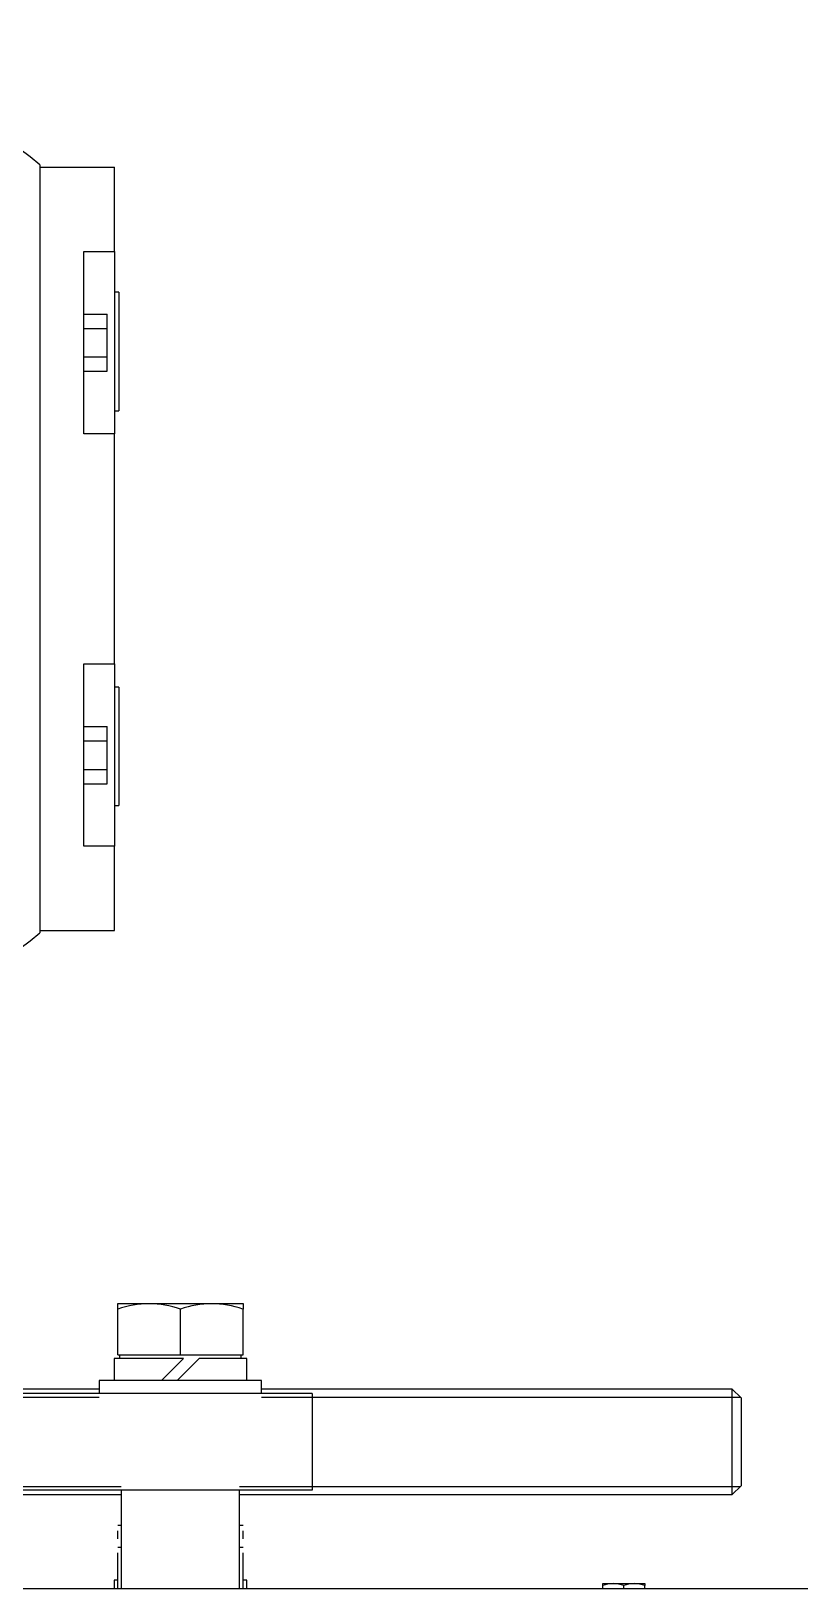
# Model space of a CAD drawing. Extents: x -681219 to -550379, y -242630 to -158199.
# Drawn here: x -583631.8 to -583456.7, y -222314.7 to -221959.7 of the extents above; entities that cross this region are included whole.
import ezdxf

# ---------------------------------------------------------------- set-up
doc = ezdxf.new("R2010")
doc.units = 0
doc.header["$LTSCALE"] = 1000
doc.linetypes.add('C2', pattern=[17, 14, -1, 1, -1])
for name, color, linetype in [('12020400244', 7, 'CONTINUOUS'), ('AAD0601501', 7, 'CONTINUOUS'), ('AAD2005001', 7, 'CONTINUOUS'), ('AAD2005501', 7, 'CONTINUOUS'), ('AAD2010001', 7, 'CONTINUOUS'), ('GAB02001', 7, 'CONTINUOUS'), ('GAE02001', 7, 'CONTINUOUS'), ('GZDH011001121', 7, 'CONTINUOUS'), ('GZDH011001531', 7, 'CONTINUOUS'), ('GZDH011001581', 7, 'CONTINUOUS'), ('GZDH011035041', 7, 'CONTINUOUS'), ('中心线', 4, 'C2')]:
    doc.layers.add(name, color=color, linetype=linetype)

# ---------------------------------------------------------------- blocks, each defined once
blk = doc.blocks.new('fushitu')
at = {"layer": '12020400244', "color": 7, "linetype": 'Continuous'}
for p, q in [((-4667, 1626.5), (-4667, 1621.74)), ((-4667, 1626), (-4650, 1626)), ((-4650, 1619.5), (-4650, 1626)), ((-4667, 1621.74), (-4667, 1619.5)), ((-4667, 1619.5), (-4667, 1458.5)), ((-4650, 1606.78), (-4650, 1619.5)), ((-4657, 1606.78), (-4650, 1606.78)), ((-4657, 1565.22), (-4657, 1606.78)), ((-4650, 1606.78), (-4650, 1597.26)), ((-4649, 1597.5), (-4650, 1597.5)), ((-4649, 1597.5), (-4649, 1570.5)), ((-4650, 1597.26), (-4650, 1574.74)), ((-4657, 1592.52), (-4651.7, 1592.52)), ((-4651.7, 1589.26), (-4651.7, 1592.52)), ((-4657, 1589.26), (-4651.7, 1589.26)), ((-4651.7, 1582.74), (-4651.7, 1589.26)), ((-4657, 1582.74), (-4651.7, 1582.74)), ((-4651.7, 1579.48), (-4651.7, 1582.74)), ((-4657, 1579.48), (-4651.7, 1579.48)), ((-4650, 1574.74), (-4650, 1565.22)), ((-4650, 1570.5), (-4649, 1570.5)), ((-4650, 1565.22), (-4657, 1565.22)), ((-4650, 1512.78), (-4650, 1565.22)), ((-4657, 1512.78), (-4650, 1512.78)), ((-4657, 1471.22), (-4657, 1512.78)), ((-4650, 1512.78), (-4650, 1503.26)), ((-4649, 1507.5), (-4650, 1507.5)), ((-4649, 1507.5), (-4649, 1480.5)), ((-4650, 1503.26), (-4650, 1480.74)), ((-4657, 1498.52), (-4651.7, 1498.52)), ((-4651.7, 1495.26), (-4651.7, 1498.52)), ((-4657, 1495.26), (-4651.7, 1495.26)), ((-4651.7, 1488.74), (-4651.7, 1495.26)), ((-4657, 1488.74), (-4651.7, 1488.74)), ((-4651.7, 1485.48), (-4651.7, 1488.74)), ((-4657, 1485.48), (-4651.7, 1485.48)), ((-4650, 1480.74), (-4650, 1471.22)), ((-4650, 1480.5), (-4649, 1480.5)), ((-4650, 1471.22), (-4657, 1471.22)), ((-4650, 1458.5), (-4650, 1471.22)), ((-4667, 1458.5), (-4667, 1456.26)), ((-4667, 1456.26), (-4667, 1451.5)), ((-4650, 1452), (-4650, 1458.5)), ((-4667, 1452), (-4650, 1452))]:
    blk.add_line(p, q, dxfattribs=at)
for centre, start, end in [((-4752, 1523.31), 50.5216, 90), ((-4752, 1554.69), 270, 309.4784)]:
    blk.add_arc(centre, 133.69, start, end, dxfattribs=at)
at = {"layer": 'AAD0601501', "color": 7, "linetype": 'Continuous'}
for p, q in [((-4538.78, 1303.2), (-4529.22, 1303.2)), ((-4538.78, 1302.77), (-4538.78, 1303.2)), ((-4529.22, 1303.2), (-4529.22, 1302.77)), ((-4538.78, 1302), (-4538.78, 1302.77)), ((-4534, 1302), (-4534, 1302.77)), ((-4529.22, 1302), (-4529.22, 1302.77))]:
    blk.add_line(p, q, dxfattribs=at)
for centre, start, end in [((-4536.39, 1296.24), 69.8724, 110.1259), ((-4531.61, 1296.24), 69.8742, 110.1275)]:
    blk.add_arc(centre, 6.95, start, end, dxfattribs=at)
at = {"layer": 'AAD2005001', "color": 7, "linetype": 'Continuous'}
for p, q in [((-4649.27, 1316.5), (-4648.5, 1316.5)), ((-4649.27, 1313.43), (-4649.27, 1315.23)), ((-4621.5, 1316.5), (-4620.73, 1316.5)), ((-4620.73, 1313.43), (-4620.73, 1315.23))]:
    blk.add_line(p, q, dxfattribs=at)
at = {"layer": 'AAD2005501', "color": 7, "linetype": 'Continuous'}
for p, q in [((-4649.27, 1311.5), (-4648.5, 1311.5)), ((-4649.27, 1302), (-4649.27, 1310.23)), ((-4621.5, 1311.5), (-4620.73, 1311.5)), ((-4620.73, 1302), (-4620.73, 1310.23))]:
    blk.add_line(p, q, dxfattribs=at)
at = {"layer": 'AAD2010001', "color": 7, "linetype": 'Continuous'}
for p, q in [((-4649.27, 1367), (-4620.73, 1367)), ((-4649.27, 1365.73), (-4649.27, 1367)), ((-4620.73, 1367), (-4620.73, 1365.73)), ((-4649.27, 1355.3), (-4649.27, 1365.73)), ((-4635, 1355.3), (-4635, 1365.73)), ((-4620.73, 1355.3), (-4620.73, 1365.73)), ((-4649.27, 1355.3), (-4635, 1355.3)), ((-4648.85, 1355.3), (-4648.85, 1354.5)), ((-4635, 1355.3), (-4620.73, 1355.3)), ((-4621.15, 1354.5), (-4621.15, 1355.3))]:
    blk.add_line(p, q, dxfattribs=at)
for centre, start, end in [((-4642.13, 1346.22), 69.9144, 110.0839), ((-4627.87, 1346.22), 69.9161, 110.0855)]:
    blk.add_arc(centre, 20.77, start, end, dxfattribs=at)
at = {"layer": 'GAB02001', "color": 7, "linetype": 'Continuous'}
for p, q in [((-4616.5, 1349.5), (-4653.5, 1349.5)), ((-4653.5, 1349.5), (-4653.5, 1346.5)), ((-4616.5, 1346.5), (-4616.5, 1349.5))]:
    blk.add_line(p, q, dxfattribs=at)
at = {"layer": 'GAE02001', "color": 7, "linetype": 'Continuous'}
for p, q in [((-4634.27, 1354.5), (-4650.1, 1354.5)), ((-4650.1, 1354.5), (-4650.1, 1349.5)), ((-4639.27, 1349.5), (-4634.27, 1354.5)), ((-4630.73, 1354.5), (-4635.73, 1349.5)), ((-4619.9, 1354.5), (-4630.73, 1354.5)), ((-4619.9, 1349.5), (-4619.9, 1354.5)), ((-4649.27, 1304), (-4650.1, 1304)), ((-4650.1, 1304), (-4650.1, 1302)), ((-4619.9, 1304), (-4620.73, 1304)), ((-4619.9, 1302), (-4619.9, 1304))]:
    blk.add_line(p, q, dxfattribs=at)
at = {"layer": 'GZDH011001121', "color": 7, "linetype": 'Continuous'}
for p, q in [((-4648.5, 1324.5), (-4648.5, 1302)), ((-4621.5, 1302), (-4621.5, 1324.5))]:
    blk.add_line(p, q, dxfattribs=at)
at = {"layer": 'GZDH011001531', "color": 7, "linetype": 'Continuous'}
for p, q in [((-4653.5, 1347.5), (-4694, 1347.5)), ((-4694, 1345.66), (-4653.5, 1345.66)), ((-4509.26, 1347.5), (-4616.5, 1347.5)), ((-4616.5, 1345.66), (-4507.42, 1345.66)), ((-4509.26, 1323.5), (-4509.26, 1347.5)), ((-4507.26, 1345.5), (-4509.26, 1347.5)), ((-4507.26, 1345.5), (-4507.26, 1325.5)), ((-4694, 1325.34), (-4648.5, 1325.34)), ((-4621.5, 1325.34), (-4507.42, 1325.34)), ((-4509.26, 1323.5), (-4507.26, 1325.5)), ((-4694, 1323.5), (-4648.5, 1323.5)), ((-4621.5, 1323.5), (-4509.26, 1323.5))]:
    blk.add_line(p, q, dxfattribs=at)
at = {"layer": 'GZDH011001581', "color": 7, "linetype": 'Continuous'}
for p, q in [((-4605, 1346.5), (-5445, 1346.5)), ((-4605, 1346.5), (-4605, 1324.5)), ((-4605, 1324.5), (-5445, 1324.5))]:
    blk.add_line(p, q, dxfattribs=at)
at = {"layer": 'GZDH011035041', "color": 7, "linetype": 'Continuous'}
blk.add_line((-4003.5, 1302), (-6000.9, 1302), dxfattribs=at)

msp = doc.modelspace()

# ---------------------------------------------------------------- block references
at = {"layer": '中心线'}
msp.add_blockref('fushitu', (-578962.82, -223616.6983), dxfattribs=at)

doc.saveas('drawing.dxf')
